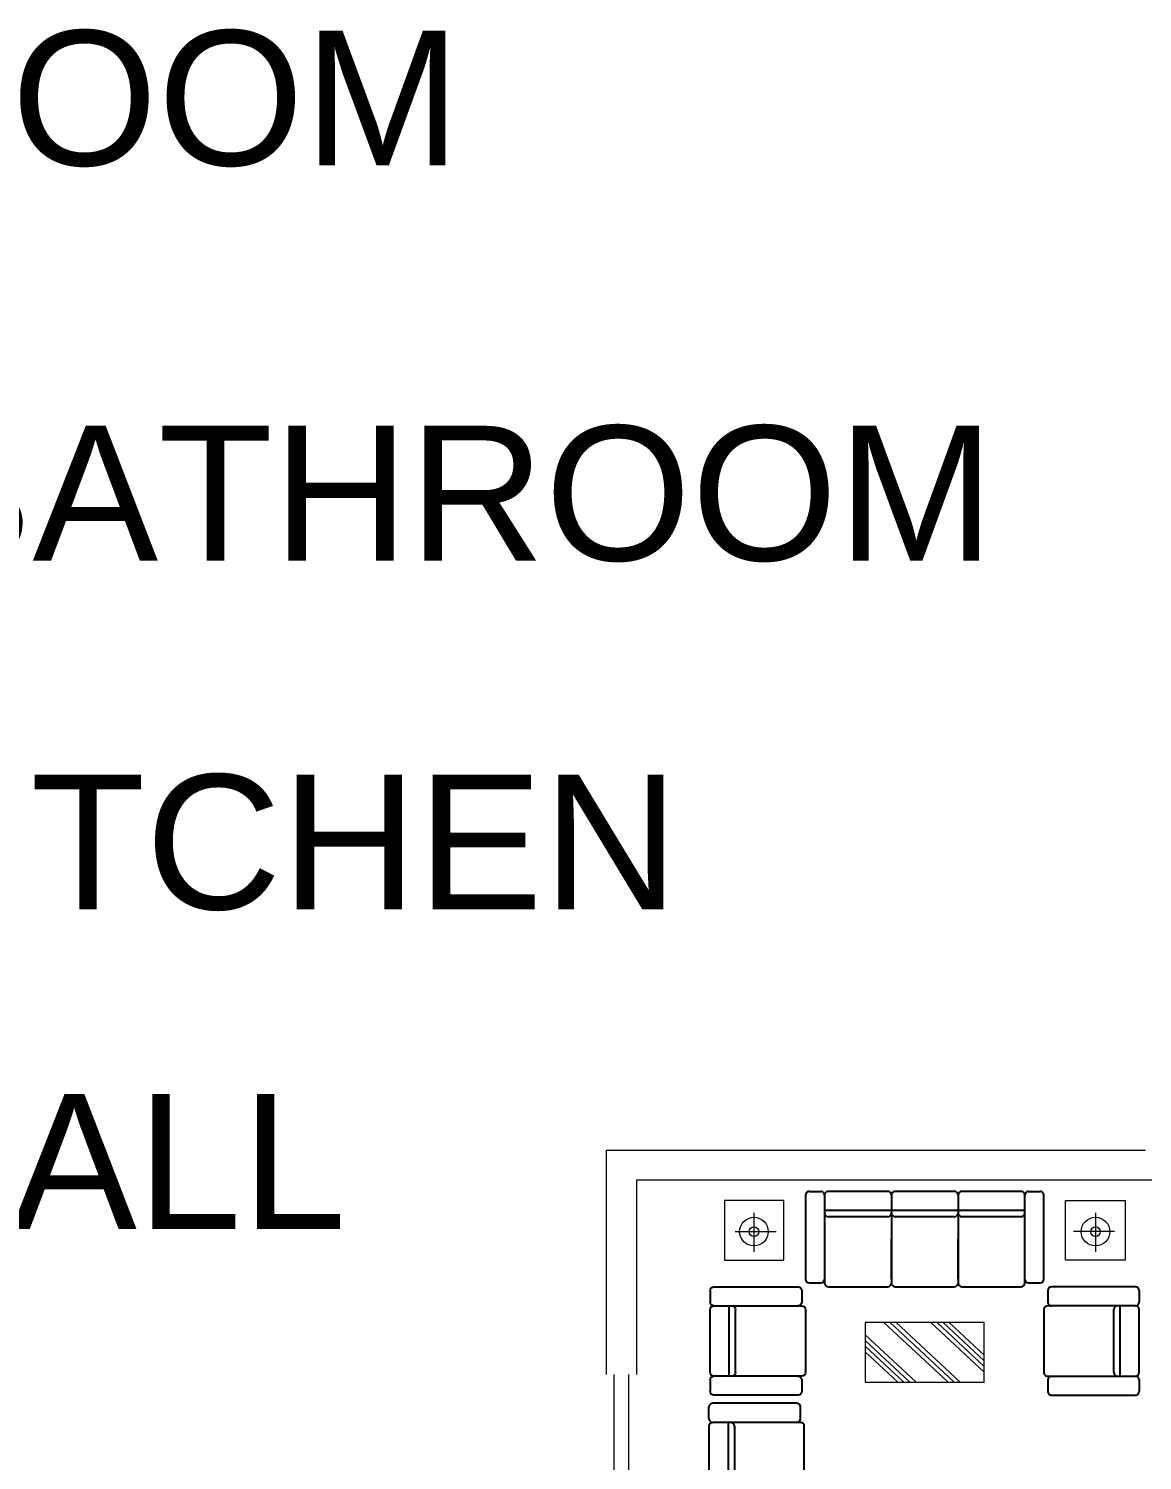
# Model space of a CAD drawing. Header units: inches. Extents: x -179 to 300, y 123 to 718.
# Drawn here: x 224.09 to 241.91, y 277.64 to 300.55 of the extents above; entities that cross this region are included whole.
import ezdxf

# ---------------------------------------------------------------- set-up
doc = ezdxf.new("R2010")
doc.units = ezdxf.units.IN
doc.header["$MEASUREMENT"] = 0
doc.layers.add('FUR', color=6, linetype='Continuous')
doc.styles.get("Standard").update_dxf_attribs({"font": 'arial.ttf'})

# ---------------------------------------------------------------- blocks, each defined once
blk = doc.blocks.new('SOFA1人')
at = {"layer": 'FUR'}
for p, q in [((-423, 0), (-327, 0)), ((263, 0), (-263, 0)), ((327, 0), (423, 0)), ((-455, -32), (-455, -736)), ((-295, -32), (-295, -768)), ((-295, -32), (-295, -768)), ((295, -768), (295, -32)), ((455, -736), (455, -32)), ((295, -160), (-295, -160)), ((263, -213), (-263, -213)), ((-423, -768), (-327, -768)), ((-263, -800), (263, -800)), ((327, -768), (423, -768))]:
    blk.add_line(p, q, dxfattribs=at)
for centre, start, end in [((-423, -32), 90, 180), ((-327, -32), 0, 90), ((-263, -32), 90, 180), ((263, -32), 0, 90), ((327, -32), 90, 180), ((423, -32), 0, 90), ((-263, -181), 180, 270), ((263, -181), 270, 0), ((-423, -736), 180, 270), ((-327, -736), 270, 0), ((-263, -768), 180, 270), ((263, -768), 270, 0), ((327, -736), 180, 270), ((423, -736), 270, 0)]:
    blk.add_arc(centre, 32, start, end, dxfattribs=at)
blk = doc.blocks.new('A$C621A3C92')
at = {"layer": 'FUR'}
blk.add_blockref('SOFA1人', (455, 800), dxfattribs=at)
blk = doc.blocks.new('SF3')
for p, q in [((-1000, 768), (-1000, 64)), ((-968, 800), (-872, 800)), ((-840, 768), (-840, 32)), ((-312, 800), (-808, 800)), ((-280, 768), (-280, 32)), ((248, 800), (-248, 800)), ((280, 768), (280, 32)), ((808, 800), (312, 800)), ((840, 32), (840, 768)), ((872, 800), (968, 800)), ((1000, 64), (1000, 768)), ((-280, 640), (-840, 640)), ((280, 640), (-280, 640)), ((840, 640), (280, 640)), ((-312, 587), (-808, 587)), ((248, 587), (-248, 587)), ((808, 587), (312, 587)), ((-280, 64), (-280, 402)), ((280, 64), (280, 402)), ((840, 64), (840, 402)), ((-968, 32), (-872, 32)), ((-248, 0), (248, 0)), ((312, 0), (808, 0)), ((872, 32), (968, 32)), ((-808, 0), (-312, 0))]:
    blk.add_line(p, q)
for centre, start, end in [((-968, 768), 90, 180), ((-872, 768), 0, 90), ((-808, 768), 90, 180), ((-312, 768), 0, 90), ((-248, 768), 90, 180), ((248, 768), 0, 90), ((312, 768), 90, 180), ((808, 768), 0, 90), ((872, 768), 90, 180), ((968, 768), 0, 90), ((-808, 619), 180, 270), ((-312, 619), 270, 0), ((-248, 619), 180, 270), ((248, 619), 270, 0), ((312, 619), 180, 270), ((808, 619), 270, 0), ((-968, 64), 180, 270), ((-872, 64), 270, 0), ((-808, 32), 180, 270), ((-312, 32), 270, 0), ((-248, 32), 180, 270), ((248, 32), 270, 0), ((312, 32), 180, 270), ((808, 32), 270, 0), ((872, 64), 180, 270), ((968, 64), 270, 0)]:
    blk.add_arc(centre, 32, start, end)
blk = doc.blocks.new('A$C2204297F')
at = {"layer": 'FUR'}
blk.add_blockref('SF3', (1000, 0), dxfattribs=at)

msp = doc.modelspace()

# ---------------------------------------------------------------- linework, layer by layer
at = {"lineweight": 0}
for p, q in [((233.33589, 282.60392), (241.95918, 282.60392)), ((233.33589, 279.01088), (233.33589, 282.60392)), ((233.81496, 282.12485), (233.81496, 279.01088)), ((242.43826, 282.12485), (233.81496, 282.12485)), ((235.69431, 281.60057), (235.69431, 280.97402)), ((241.16018, 281.60057), (241.16018, 280.97402)), ((235.39306, 281.2994), (236.04869, 281.2994)), ((241.46144, 281.2994), (240.8058, 281.2994)), ((237.77511, 279.84552), (238.79999, 278.89196)), ((237.8731, 279.84552), (238.89798, 278.89196)), ((237.97109, 279.84552), (238.99597, 278.89196)), ((238.52582, 279.84552), (239.38081, 279.05003)), ((238.62381, 279.84552), (239.38081, 279.1412)), ((238.7218, 279.84552), (239.38081, 279.23237)), ((238.81979, 279.84552), (239.38081, 279.32354)), ((237.47369, 279.64994), (238.28836, 278.89196)), ((237.47369, 279.55877), (238.19037, 278.89196)), ((237.47369, 279.46759), (238.09237, 278.89196)), ((237.47369, 279.37642), (237.99438, 278.89196)), ((233.45565, 276.61552), (233.45565, 279.01088)), ((233.69519, 276.61552), (233.69519, 279.01088))]:
    msp.add_line(p, q, dxfattribs=at)
for points in [[(236.17484, 280.84522), (236.17484, 281.79879), (235.22128, 281.79879), (235.22128, 280.84522)], [(240.67965, 280.84522), (240.67965, 281.79879), (241.63322, 281.79879), (241.63322, 280.84522)], [(237.47369, 279.84552), (237.47369, 278.89196), (239.38081, 278.89196), (239.38081, 279.84552)]]:
    msp.add_lwpolyline(points, close=True, dxfattribs=at)
for centre, radius in [((235.69431, 281.2994), 0.22927), ((241.16018, 281.2994), 0.22927), ((235.69431, 281.2994), 0.0767), ((241.16018, 281.2994), 0.0767)]:
    msp.add_circle(centre, radius, dxfattribs=at)

# ---------------------------------------------------------------- block references
at = {"lineweight": 0, "xscale": 0.001907124441726687, "yscale": 0.001907124441726687, "zscale": 0.001907124441726687}
msp.add_blockref('A$C2204297F', (236.52012, 280.41766), dxfattribs=at)
at = {"lineweight": 0, "yscale": 0.001907124441726687, "zscale": 0.001907124441726687}
for name, p, xscale, rotation in [('A$C621A3C92', (236.52012, 280.41766), -0.001907124441726687, 90), ('A$C621A3C92', (240.33437, 280.41766), 0.001907124441726687, 270), ('A$C2204297F', (236.50084, 274.73785), 0.001907124441726687, 90)]:
    msp.add_blockref(name, p, dxfattribs=dict(at, xscale=xscale, rotation=rotation))

# ---------------------------------------------------------------- texts
at = {"lineweight": 0, "char_height": 2.155824, "attachment_point": 1}
for s, insert in [('ROOM', (221.63685, 300.51444)), ('BATHROOM', (222.14346, 294.19222)), ('KITCHEN', (221.27377, 288.61252)), ('HALL', (221.63685, 283.49919))]:
    msp.add_mtext_dynamic_manual_height_columns(s, width=12, gutter_width=1, heights=[0], dxfattribs=dict(at, insert=insert))

doc.saveas('drawing.dxf')
